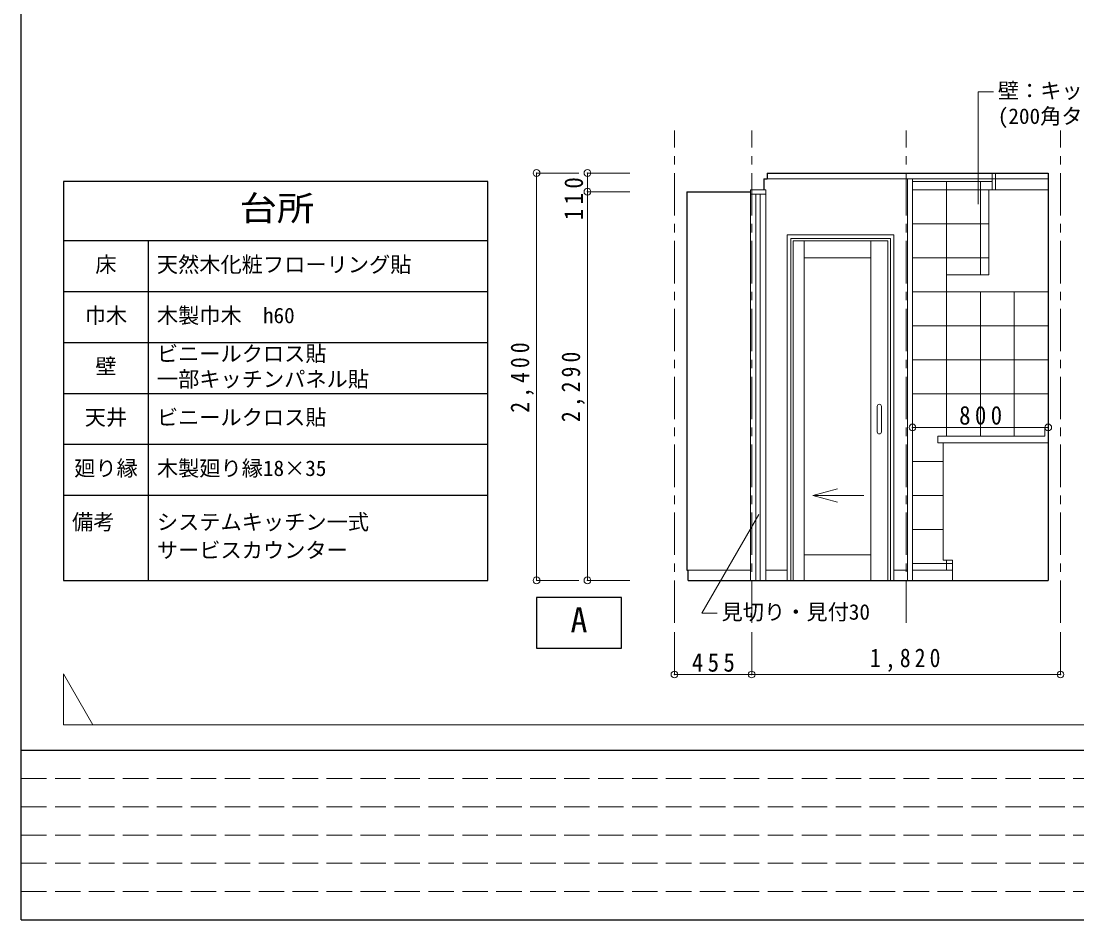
# Model space of a CAD drawing. Units: millimetres at full size, sheet at 1:50. Extents: x -10000 to 10000, y -6925 to 6925.
# Drawn here: x -10000 to -3779, y -6925 to -1630 of the extents above; entities that cross this region are included whole.
import ezdxf
from ezdxf.enums import TextEntityAlignment as Align

# ---------------------------------------------------------------- set-up
doc = ezdxf.new("R2010")
doc.units = ezdxf.units.MM
doc.header["$LTSCALE"] = 50
doc.header["$PDMODE"] = 32
doc.header["$PDSIZE"] = 40
doc.linetypes.add('CHAIN1', pattern=[8, 5, -1, 1, -1])
doc.linetypes.add('DASHED3', pattern=[4, 3, -1])
for name, color, linetype, lineweight in [('2-0', 3, 'Continuous', 9), ('2-1', 7, 'Continuous', 25), ('2-3', 3, 'Continuous', 13), ('2-4', 4, 'Continuous', 9), ('2-5', 2, 'Continuous', 13), ('2-6', 4, 'Continuous', 9), ('2-A', 4, 'Continuous', 9), ('2-B', 6, 'CHAIN1', 9), ('2-C', 134, 'Continuous', 9), ('2-D', 4, 'Continuous', 9), ('2-F', 4, 'Continuous', 25), ('F-1', 7, 'Continuous', 25)]:
    doc.layers.add(name, color=color, linetype=linetype, lineweight=lineweight)
doc.layers.add('F-A', color=4, linetype='Continuous')
doc.styles.add('ＭＳ ゴシック', font='')
doc.styles.get('ＭＳ ゴシック').set_extended_font_data('MS Gothic')

msp = doc.modelspace()

# ---------------------------------------------------------------- linework, layer by layer
at = {"layer": '2-0', "color": 1, "linetype": 'CHAIN1'}
for p, q in [((-6150, -5175), (-6150, -2275)), ((-5695, -5175), (-5695, -2275)), ((-4785, -5175), (-4785, -2275)), ((-3875, -5175), (-3875, -2275))]:
    msp.add_line(p, q, dxfattribs=at)
at = {"layer": '2-1', "color": 4, "lineweight": 9}
for p, q in [((-6962.7, -4925), (-6962.7, -2525)), ((-6662.7, -2635), (-6662.7, -2525)), ((-6662.7, -4925), (-6662.7, -2635))]:
    msp.add_line(p, q, dxfattribs=at)
at = {"layer": '2-1'}
for p, q in [((-5604.5, -2525), (-3947.5, -2525)), ((-5604.5, -2525), (-5604.5, -2560)), ((-3947.5, -2525), (-3947.5, -4925)), ((-5622.5, -2560), (-5622.5, -2625)), ((-5622.5, -2560), (-5604.5, -2560)), ((-6077.5, -2635), (-5702.5, -2635)), ((-6077.5, -2635), (-6077.5, -4865)), ((-6077.5, -4865), (-6068.5, -4865)), ((-6068.5, -4925), (-6068.5, -4865)), ((-6068.5, -4925), (-3947.5, -4925))]:
    msp.add_line(p, q, dxfattribs=at)
at = {"layer": '2-3'}
for p, q in [((-5612.5, -2625), (-5702.5, -2625)), ((-5702.5, -2625), (-5702.5, -2650)), ((-5670, -2650), (-5670, -4925)), ((-5645, -2650), (-5645, -4925)), ((-5485, -2890), (-4857.5, -2890)), ((-5485, -4925), (-5485, -2890)), ((-4857.5, -4925), (-4857.5, -2890)), ((-4892.5, -4925), (-4892.5, -2925)), ((-4857.5, -4925), (-5485, -4925))]:
    msp.add_line(p, q, dxfattribs=at)
at = {"layer": '2-3', "color": 134, "lineweight": 9}
for p, q in [((-5465, -2910), (-4877.5, -2910)), ((-5465, -4925), (-5465, -2910)), ((-4877.5, -4925), (-4877.5, -2910)), ((-5385, -4925), (-5385, -2925)), ((-4992.5, -4925), (-4992.5, -2925)), ((-5385, -3025), (-4992.5, -3025)), ((-4955, -3900), (-4955, -4050)), ((-4930, -3900), (-4930, -4050)), ((-5335, -4425), (-5190.11, -4386.18)), ((-4992.5, -4775), (-5385, -4775))]:
    msp.add_line(p, q, dxfattribs=at)
at = {"layer": '2-3'}
for points in [[(-5612.5, -2625), (-5612.5, -2650), (-5702.5, -2650)], [(-5450, -4925), (-5450, -2925), (-4892.5, -2925)]]:
    msp.add_lwpolyline(points, dxfattribs=at)
at = {"layer": '2-3', "color": 134, "lineweight": 9}
msp.add_lwpolyline([(-5035, -4425), (-5335, -4425), (-5190.11, -4463.82)], dxfattribs=at)
for centre, start, end in [((-4942.5, -3900), 0, 180), ((-4942.5, -4050), 180, 0)]:
    msp.add_arc(centre, 12.5, start, end, dxfattribs=at)
at = {"layer": '2-4', "color": 134}
for p, q in [((-5702.5, -2650), (-5702.5, -4925)), ((-5612.5, -2650), (-5612.5, -4925))]:
    msp.add_line(p, q, dxfattribs=at)
at = {"layer": '2-5'}
for p, q in [((-5604.5, -2560), (-3949.32, -2560)), ((-4777.5, -2560), (-4777.5, -4925)), ((-4747.5, -2560), (-4747.5, -4925)), ((-6068.5, -4865), (-5702.5, -4865)), ((-5612.5, -4865), (-5485, -4865)), ((-4857.5, -4865), (-4777.5, -4865)), ((-4747.5, -4865), (-4512.5, -4865))]:
    msp.add_line(p, q, dxfattribs=at)
at = {"layer": '2-6'}
for p, q in [((-4277.5, -2525), (-4277.5, -2625)), ((-4277.5, -2525), (-4257.5, -2525)), ((-4257.5, -2625), (-4257.5, -2525)), ((-3947.5, -2625), (-4297.5, -2625)), ((-4297.5, -2625), (-4297.5, -3125)), ((-3947.5, -2625), (-3947.5, -3225)), ((-4547.5, -3125), (-4547.5, -3225)), ((-4547.5, -3125), (-4297.5, -3125)), ((-4547.5, -3225), (-3947.5, -3225)), ((-3967.5, -4025), (-3947.5, -4025)), ((-3967.5, -4025), (-3967.5, -4075)), ((-3947.5, -4025), (-3947.5, -4925)), ((-4597.5, -4115), (-4597.5, -4075)), ((-4597.5, -4075), (-3967.5, -4075)), ((-4597.5, -4115), (-3947.5, -4115)), ((-4567.5, -4805), (-4567.5, -4115)), ((-4512.5, -4925), (-3947.5, -4925))]:
    msp.add_line(p, q, dxfattribs=at)
msp.add_lwpolyline([(-4567.5, -4805), (-4512.5, -4805), (-4512.5, -4925)], dxfattribs=at)
at = {"layer": '2-A'}
for p, q in [((-4360.36, -2047.17), (-4360.36, -2708.6)), ((-4270.82, -2047.17), (-4360.36, -2047.17))]:
    msp.add_line(p, q, dxfattribs=at)
msp.add_lwpolyline([(-5898.67, -5117.87), (-5988.2, -5117.87), (-5653.15, -4537.55)], dxfattribs=at)
at = {"layer": '2-A', "color": 7, "lineweight": 25}
msp.add_lwpolyline([(-6962.7, -5325), (-6462.7, -5325), (-6462.7, -5025), (-6962.7, -5025)], close=True, dxfattribs=at)
at = {"layer": '2-B', "color": 2, "linetype": 'Continuous', "lineweight": 13}
msp.add_line((-9750, -5775), (9547.06, -5775), dxfattribs=at)
msp.add_lwpolyline([(-9750, -5775), (-9750, -5475), (-9576.79, -5775)], dxfattribs=at)
at = {"layer": '2-C'}
for p, q in [((-4747.5, -2575), (-4277.5, -2575)), ((-4747.5, -4865), (-4747.5, -2575)), ((-4547.5, -4075), (-4547.5, -2575)), ((-4347.5, -3125), (-4347.5, -2575)), ((-4747.5, -2625), (-4297.5, -2625)), ((-4747.5, -2825), (-4297.5, -2825)), ((-4747.5, -3025), (-4297.5, -3025)), ((-4747.5, -3225), (-3947.5, -3225)), ((-4347.5, -4075), (-4347.5, -3225)), ((-4147.5, -4075), (-4147.5, -3225)), ((-4747.5, -3425), (-3947.5, -3425)), ((-4747.5, -3625), (-3947.5, -3625)), ((-4747.5, -3825), (-3947.5, -3825)), ((-4747.5, -4025), (-3967.5, -4025)), ((-4747.5, -4225), (-4567.5, -4225)), ((-4747.5, -4425), (-4567.5, -4425)), ((-4747.5, -4625), (-4567.5, -4625)), ((-4747.5, -4825), (-4512.5, -4825)), ((-4547.5, -4865), (-4547.5, -4805))]:
    msp.add_line(p, q, dxfattribs=at)
at = {"layer": '2-C', "color": 4}
for p, q in [((-3947.5, -4023.9), (-3947.5, -3975)), ((-3947.5, -4023.9), (-4747.5, -4023.9)), ((-6150, -5479.45), (-6150, -5229.45)), ((-5695, -5479.45), (-5695, -5229.45)), ((-3875, -5479.45), (-3875, -5229.45)), ((-6150, -5479.45), (-5695, -5479.45)), ((-5695, -5479.45), (-3875, -5479.45))]:
    msp.add_line(p, q, dxfattribs=at)
for p in [(-4747.5, -4023.9), (-3947.5, -4023.9), (-6150, -5479.45), (-5695, -5479.45), (-3875, -5479.45)]:
    msp.add_point(p, dxfattribs=at)
at = {"layer": '2-D'}
for p, q in [((-6962.7, -2525), (-6712.7, -2525)), ((-6662.7, -2525), (-6412.7, -2525)), ((-6662.7, -2635), (-6412.7, -2635)), ((-6962.7, -4925), (-6712.7, -4925)), ((-6662.7, -4925), (-6412.7, -4925))]:
    msp.add_line(p, q, dxfattribs=at)
for p in [(-6962.7, -2525), (-6662.7, -2525), (-6662.7, -2635), (-6962.7, -4925), (-6662.7, -4925)]:
    msp.add_point(p, dxfattribs=at)
at = {"layer": 'F-1'}
for p, q in [((-10000, -6925), (-10000, 6925)), ((-9750, -2575), (-9750, -4925)), ((-7250, -2575), (-9750, -2575)), ((-7250, -2925), (-9750, -2925)), ((-9250, -4923.44), (-9250, -2925)), ((-7250, -3225), (-9750, -3225)), ((-7250, -3525), (-9750, -3525)), ((-7250, -3825), (-9750, -3825)), ((-7250, -4125), (-9750, -4125)), ((-7250, -4425), (-9750, -4425)), ((-10000, -5925), (10000, -5925)), ((-10000, -6925), (10000, -6925))]:
    msp.add_line(p, q, dxfattribs=at)
at = {"layer": 'F-1', "color": 4, "linetype": 'DASHED3', "lineweight": 9}
for p, q in [((-10000, -6091.67), (-2000, -6091.67)), ((-10000, -6258.33), (-2000, -6258.33)), ((-10000, -6425), (-2000, -6425)), ((-10000, -6591.67), (-2000, -6591.67)), ((-10000, -6758.33), (-2000, -6758.33))]:
    msp.add_line(p, q, dxfattribs=at)
at = {"layer": 'F-1'}
msp.add_lwpolyline([(-9750, -4925), (-7250, -4925), (-7250, -2575)], dxfattribs=at)

# ---------------------------------------------------------------- texts
at = {"layer": '2-A', "style": 'ＭＳ ゴシック'}
for s, p in [('壁：キッチンパネル貼', (-4244.58, -2113.37)), ('見切り・見付30', (-5872.42, -5184.07))]:
    msp.add_text(s, height=91.64, dxfattribs=at).set_placement(p, align=Align.BOTTOM_LEFT)
at = {"layer": '2-A', "color": 7, "style": 'ＭＳ ゴシック'}
msp.add_text('A', height=146.6, dxfattribs=at).set_placement((-6762.7, -5275), align=Align.BOTTOM_LEFT)
at = {"layer": '2-C', "color": 7, "char_height": 110, "attachment_point": 7, "style": 'ＭＳ ゴシック'}
for s, insert in [('\\T1.38;\\W0.9;800', (-4472.5, -4008.9)), ('\\T1.38;\\W0.85;1,820', (-4997.5, -5464.45)), ('\\T1.38;\\W0.9;455', (-6047.5, -5464.45))]:
    msp.add_mtext(s, dxfattribs=dict(at, insert=insert))
at = {"layer": '2-D', "color": 7, "char_height": 110, "attachment_point": 7, "rotation": 90, "style": 'ＭＳ ゴシック'}
for s, insert in [('\\T1.38;\\W0.9;110', (-6687.46, -2802.96)), ('\\T1.38;\\W0.85;2,400', (-6977.7, -3937.5)), ('\\T1.38;\\W0.85;2,290', (-6677.7, -3992.5))]:
    msp.add_mtext(s, dxfattribs=dict(at, insert=insert))
at = {"layer": '2-F', "style": 'ＭＳ ゴシック'}
msp.add_text('(200角タイル模様)', height=91.64, dxfattribs=at).set_placement((-4244.58, -2263.37), align=Align.BOTTOM_LEFT)
at = {"layer": 'F-A', "color": 7, "style": 'ＭＳ ゴシック', "width": 1.1}
msp.add_text('台所', height=146.6, dxfattribs=at).set_placement((-8712.5, -2850), align=Align.BOTTOM_LEFT)
at = {"layer": 'F-A', "style": 'ＭＳ ゴシック'}
for s, p in [('床', (-9562.5, -3137.5)), ('天然木化粧フローリング貼', (-9200, -3137.5)), ('巾木', (-9625, -3437.5)), ('木製巾木\u3000h60', (-9200, -3437.5)), ('ビニールクロス貼', (-9200, -3662.5)), ('壁', (-9562.5, -3737.5)), ('一部キッチンパネル貼', (-9200, -3812.5)), ('天井', (-9625, -4037.5)), ('ビニールクロス貼', (-9200, -4037.5)), ('廻り縁', (-9687.5, -4337.5)), ('木製廻り縁18×35', (-9200, -4337.5)), ('備考', (-9700, -4654.17)), ('システムキッチン一式', (-9200, -4654.17)), ('サービスカウンター', (-9200, -4820.05))]:
    msp.add_text(s, height=91.64, dxfattribs=at).set_placement(p, align=Align.BOTTOM_LEFT)

doc.saveas('drawing.dxf')
